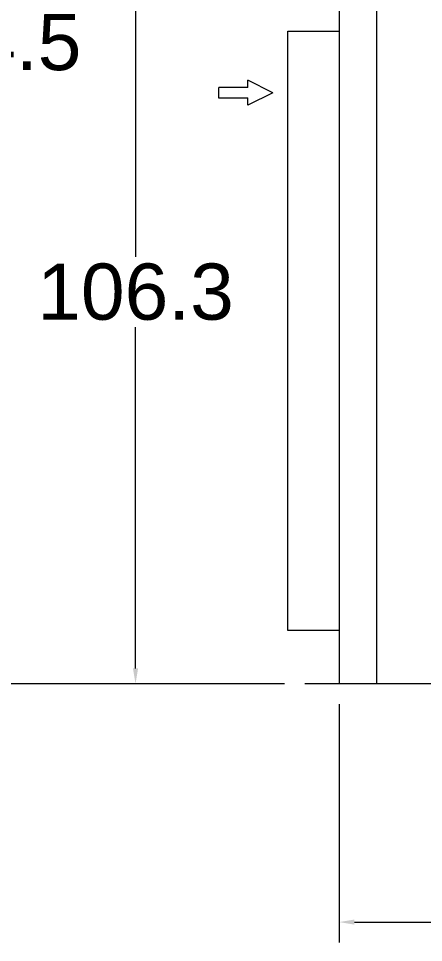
# Model space of a CAD drawing. Header units: inches. Extents: x 0 to 26418, y 0 to 20128.
# Drawn here: x 3006 to 4194, y 12994 to 15707 of the extents above; entities that cross this region are included whole.
import ezdxf

# ---------------------------------------------------------------- set-up
doc = ezdxf.new("R2010")
doc.units = ezdxf.units.IN
doc.header["$MEASUREMENT"] = 0
doc.layers.get('Defpoints').update_dxf_attribs({"lineweight": 5})
doc.styles.add('Roman', font='arial.ttf')
doc.styles.get("Standard").update_dxf_attribs({"font": 'arial.ttf'})
doc.dimstyles.new('ISO-25', dxfattribs={"dimscale": 30, "dimtxt": 1.5, "dimasz": 1.5, "dimexe": 2, "dimexo": 2, "dimtad": 1, "dimtih": 1, "dimtoh": 1, "dimdec": 1, "dimlfac": 0.03937, "dimdsep": 46, "dimtxsty": 'Standard', "dimcen": 2.5, "dimclrd": 7, "dimclre": 7, "dimclrt": 7, "dimadec": 0, "dimazin": 0, "dimtfac": 1, "dimtdec": 1, "dimtmove": 0, "dimatfit": 3, "dimfxl": 1, "dimlwd": 5, "dimlwe": 5, "dimarcsym": 0})

# ---------------------------------------------------------------- blocks, each defined once
blk = doc.blocks.new('*D33')
at = {"color": 7, "linetype": 'Continuous', "lineweight": 5, "transparency": 16777216}
for p, q in [((3886, 16453.3), (3288.9, 16453.3)), ((3348.9, 16408.3), (3348.9, 15006.5)), ((3348.9, 13798.3), (3348.9, 14800.4)), ((3786, 13753.3), (3288.9, 13753.3))]:
    blk.add_line(p, q, dxfattribs=at)
at = {"color": 7, "transparency": 16777216}
for points in [[(3341.4, 16408.3), (3356.4, 16408.3), (3348.9, 16453.3)], [(3341.4, 13798.3), (3356.4, 13798.3), (3348.9, 13753.3)]]:
    blk.add_solid(points, dxfattribs=at)
at = {"layer": 'Defpoints', "color": 0, "transparency": 16777216}
for p in [(3348.9, 16453.3), (3946, 16453.3), (3846, 13753.3)]:
    blk.add_point(p, dxfattribs=at)
at = {"color": 7, "lineweight": 5, "transparency": 16777216, "insert": (3348.9, 14903.5), "char_height": 165, "attachment_point": 5, "style": 'Roman'}
blk.add_mtext('106.3', dxfattribs=at)
blk = doc.blocks.new('*D48')
at = {"color": 7, "linetype": 'Continuous', "lineweight": 5, "transparency": 16777216}
for p, q in [((3946, 13693.3), (3946, 12993.6)), ((6346, 13693.3), (6346, 12993.6)), ((3991, 13053.6), (6301, 13053.6))]:
    blk.add_line(p, q, dxfattribs=at)
at = {"color": 7, "transparency": 16777216}
for points in [[(3991, 13061.1), (3991, 13046.1), (3946, 13053.6)], [(6301, 13061.1), (6301, 13046.1), (6346, 13053.6)]]:
    blk.add_solid(points, dxfattribs=at)
at = {"layer": 'Defpoints', "color": 0, "transparency": 16777216}
for p in [(3946, 13753.3), (6346, 13753.3), (6346, 13053.6)]:
    blk.add_point(p, dxfattribs=at)
at = {"color": 7, "lineweight": 5, "transparency": 16777216, "insert": (5146, 13156.6), "char_height": 165, "attachment_point": 5, "style": 'Roman'}
blk.add_mtext('94.5', dxfattribs=at)
blk = doc.blocks.new('*D37')
at = {"color": 7, "linetype": 'Continuous', "lineweight": 5, "transparency": 16777216}
for p, q in [((4186, 17423.3), (2841.7, 17423.3)), ((2901.7, 17378.3), (2901.7, 15739.3)), ((2901.7, 13798.3), (2901.7, 15533.3)), ((3786, 13753.3), (2841.7, 13753.3))]:
    blk.add_line(p, q, dxfattribs=at)
at = {"color": 7, "transparency": 16777216}
for points in [[(2894.2, 17378.3), (2909.2, 17378.3), (2901.7, 17423.3)], [(2894.2, 13798.3), (2909.2, 13798.3), (2901.7, 13753.3)]]:
    blk.add_solid(points, dxfattribs=at)
at = {"layer": 'Defpoints', "color": 0, "transparency": 16777216}
for p in [(2901.7, 17423.3), (4246, 17423.3), (3846, 13753.3)]:
    blk.add_point(p, dxfattribs=at)
at = {"color": 7, "lineweight": 5, "transparency": 16777216, "insert": (2901.7, 15636.3), "char_height": 165, "attachment_point": 5, "style": 'Roman'}
blk.add_mtext('144.5', dxfattribs=at)

msp = doc.modelspace()

# ---------------------------------------------------------------- linework, layer by layer
at = {"color": 7, "lineweight": 5}
for p, q in [((3946.04, 16453.28), (3946.04, 13753.28)), ((4056.04, 16453.28), (4056.04, 13753.28)), ((3796.04, 13909.28), (3796.04, 15669.28)), ((3796.04, 15669.28), (3946.04, 15669.28)), ((3678.86, 15504.06), (3678.86, 15525.25)), ((3593.65, 15473), (3593.65, 15503.85)), ((3678.86, 15503.85), (3593.65, 15503.85)), ((3678.86, 15473), (3593.65, 15473)), ((3678.86, 15452.02), (3678.86, 15473.21)), ((3946.04, 13909.28), (3796.04, 13909.28)), ((6446.04, 13753.28), (3846.04, 13753.28))]:
    msp.add_line(p, q, dxfattribs=at)
at = {"color": 7, "linetype": 'Continuous', "lineweight": 5, "ltscale": 15}
for q in [(3678.86, 15525.25), (3678.86, 15452.02)]:
    msp.add_line((3751.46, 15488.63), q, dxfattribs=at)

# ---------------------------------------------------------------- dimensions: what is measured, and where the dimension line sits
at = {"color": 7, "lineweight": 5}
for base, p2, picture, middle in [((2901.67, 17423.28), (4246.04, 17423.28), '*D37', (2901.67, 15636.32)), ((3348.93, 16453.28), (3946.04, 16453.28), '*D33', (3348.93, 14903.47))]:
    dim = msp.add_linear_dim(base=base, p1=(3846.04, 13753.28), p2=p2, angle=90, dimstyle='ISO-25', override={"dimtxt": 5.5, "dimpost": '\\X', "dimtxsty": 'Roman', "dimtmove": 1}, dxfattribs=at)
    dim.commit()
    dim.dimension.update_dxf_attribs({"geometry": picture, "text_midpoint": middle, "dimtype": 160})
dim = msp.add_linear_dim(base=(6346.04, 13053.58), p1=(3946.04, 13753.28), p2=(6346.04, 13753.28), dimstyle='ISO-25', override={"dimtxt": 5.5, "dimpost": '\\X', "dimtxsty": 'Roman', "dimtmove": 1}, dxfattribs=at)
dim.commit()
dim.dimension.update_dxf_attribs({"geometry": '*D48', "text_midpoint": (5146.04, 13156.57)})

doc.saveas('drawing.dxf')
